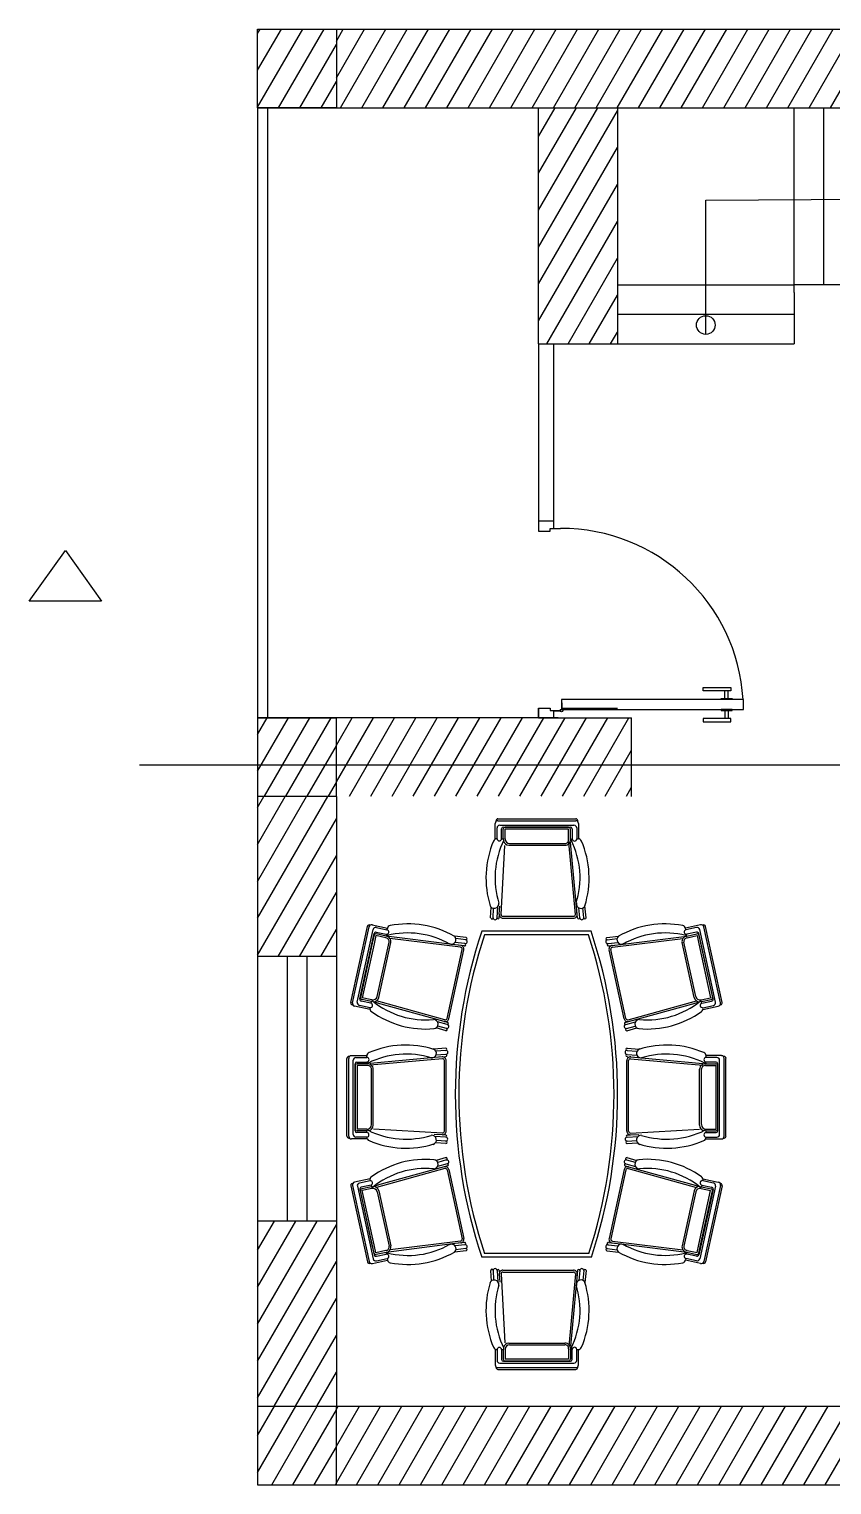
# Model space of a CAD drawing. Header units: millimetres. Extents: x -36495272392165 to 352544598049420, y -228287860276617 to 83349.
# Drawn here: x 68381 to 72460, y 70980 to 78378 of the extents above; entities that cross this region are included whole.
import ezdxf

# ---------------------------------------------------------------- set-up
doc = ezdxf.new("R2010")
doc.units = ezdxf.units.MM
doc.header["$MEASUREMENT"] = 0
doc.layers.add('freecads.com', color=7, linetype='Continuous')

msp = doc.modelspace()

# ---------------------------------------------------------------- hatches: boundary and pattern name
at = {"transparency": 33554687}
h = msp.add_hatch(dxfattribs=at)
h.set_pattern_fill('ANSI31', scale=750, angle=15)
h.set_pattern_definition([(60, (-17250.52, 74843.575), (-81.18988, 46.875), [])])
h.paths.add_polyline_path([(78241.8, 78378.2), (76242.8, 78378.2), (76242.8, 77978.2), (77210.1, 77978.2), (77841.8, 77978.2), (77841.8, 74231.2), (77952.8, 74231.2), (78241.8, 74231.2)])
h.paths.add_polyline_path([(74341.8, 72980.2), (74741.8, 72980.2), (74741.8, 73080.2), (74341.8, 73080.2), (74341.8, 73280.2), (74241.8, 73280.2), (74241.8, 71380.2), (74341.8, 71380.2), (74341.8, 71680.2), (75741.8, 71680.2), (75741.8, 71380.2), (75841.8, 71380.2), (75841.8, 72980.2), (76541.8, 72980.2), (76541.8, 73080.2), (75541.8, 73080.2), (75541.8, 72980.2), (75741.8, 72980.2), (75741.8, 71780.2), (74341.8, 71780.2)])
h.paths.add_polyline_path([(78241.8, 73231.2), (77841.8, 73231.2), (77841.8, 71380.2), (76241.8, 71380.2), (76241.8, 70980.2), (78241.8, 70980.2)])
h.paths.add_polyline_path([(75841.8, 71380.2), (69941.8, 71380.2), (69941.8, 70980.2), (75841.8, 70980.2)])
h.paths.add_polyline_path([(69941.8, 72320.2), (69541.8, 72320.2), (69541.8, 71380.2), (69941.8, 71380.2)])
h.paths.add_polyline_path([(69941.8, 74478.2), (69541.8, 74478.2), (69541.8, 73666.2), (69941.8, 73666.2)])
h.paths.add_polyline_path([(71441.8, 74878.2), (70969.8, 74878.2), (69941.8, 74878.2), (69941.8, 74480.2), (71441.8, 74480.2)])
h.paths.add_polyline_path([(77841.8, 73080.2), (77340.8, 73080.2), (77340.8, 72980.2), (77841.8, 72980.2)], flags=17)
h.paths.add_polyline_path([(71369.8, 77978.2), (70969.8, 77978.2), (70969.8, 76779.2), (71369.8, 76779.2)])
h = msp.add_hatch(dxfattribs=at)
h.set_pattern_fill('ANSI31', scale=750, angle=15)
h.set_pattern_definition([(60, (-29700.72, 74838.36), (-81.18988, 46.875), [])])
h.paths.add_polyline_path([(69941.8, 78378.2), (69541.8, 78378.2), (69541.8, 77978.2), (69941.8, 77978.2)])
h.paths.add_polyline_path([(69941.8, 74878.2), (69541.8, 74878.2), (69541.8, 74480.2), (69941.8, 74480.2)])
h.paths.add_polyline_path([(69941.8, 71380.2), (69541.8, 71380.2), (69541.8, 70980.2), (69941.8, 70980.2)])
h.paths.add_polyline_path([(76241.8, 71380.2), (75841.8, 71380.2), (75841.8, 70980.2), (76241.8, 70980.2)])
h = msp.add_hatch()
h.set_pattern_fill('ANSI31', color=256, scale=750, angle=15)
h.set_pattern_definition([(60, (67677.24, 74582.85), (-81.1899, 46.875), [])])
h.paths.add_polyline_path([(75842.8, 78378.2), (69941.8, 78378.2), (69941.8, 77978.2), (70969.8, 77978.2), (71369.8, 77978.2), (74241.8, 77978.2), (74341.7, 77979.5), (74341.7, 77978.2), (75597.3, 77978.2), (75842.8, 77978.2)])

# ---------------------------------------------------------------- linework, layer by layer
for p, q in [((69541.8, 78378.2), (78241.8, 78378.2)), ((69541.8, 78378.2), (69541.8, 78378.2)), ((69941.8, 77978.2), (69541.8, 77978.2)), ((69541.8, 77978.2), (70969.8, 77978.2)), ((70969.8, 77978.2), (71369.8, 77978.2)), ((70969.8, 76779.2), (70969.8, 77978.2)), ((71369.8, 77978.2), (77841.8, 77978.2)), ((71369.8, 77978.2), (71369.8, 76779.2)), ((71369.8, 77978.2), (77841.8, 77978.2)), ((71369.8, 77978.2), (71369.8, 76779.2)), ((70969.8, 76779.2), (71369.8, 76779.2)), ((69941.8, 74878.2), (69541.8, 74878.2)), ((69541.8, 74878.2), (69541.8, 74878.2)), ((70969.8, 74878.2), (69941.8, 74878.2)), ((70969.8, 74878.2), (70969.8, 74878.2)), ((71441.8, 74478.2), (71441.8, 74878.2)), ((69941.8, 74478.2), (69541.8, 74478.2)), ((69541.8, 74478.2), (69541.8, 71380.2)), ((69941.8, 74478.2), (69941.8, 71380.2)), ((69541.8, 71380.2), (77841.8, 71380.2)), ((69941.8, 71380.2), (69941.8, 71380.2)), ((69541.8, 70980.2), (78241.8, 70980.2))]:
    msp.add_line(p, q)
at = {"color": 240, "true_color": 0xed1f24}
for p, q in [((69541.8, 77978.2), (69541.8, 78378.2)), ((69941.8, 78378.2), (69941.8, 77978.2)), ((69541.8, 74878.2), (69541.8, 74480.2)), ((69541.8, 74878.2), (69941.8, 74878.2)), ((69941.8, 74478.2), (69941.8, 74878.2)), ((69541.8, 71380.2), (69541.8, 70980.2)), ((69941.8, 70980.2), (69941.8, 71380.2)), ((69541.8, 70980.2), (69941.8, 70980.2))]:
    msp.add_line(p, q, dxfattribs=at)
at = {"color": 1}
msp.add_line((69541.8, 78378.2), (69941.8, 78378.2), dxfattribs=at)
at = {"color": 141}
for p, q in [((69541.8, 77978.2), (69541.8, 74878.2)), ((69591.8, 77978.2), (69591.8, 74878.2)), ((70969.8, 74878.2), (71441.8, 74878.2)), ((69941.8, 73666.2), (69541.8, 73666.2)), ((69541.8, 73666.2), (69541.8, 72320.2)), ((69691.8, 73666.2), (69691.8, 72320.2)), ((69791.8, 73666.2), (69791.8, 72320.2)), ((69941.8, 73666.2), (69941.8, 72320.2)), ((69941.8, 72320.2), (69541.8, 72320.2))]:
    msp.add_line(p, q, dxfattribs=at)
at = {"color": 7}
for p, q in [((72268.6, 77079.2), (72268.6, 77978.2)), ((72418.6, 77079.2), (72418.6, 77978.2)), ((71369.8, 77079.2), (72173.4, 77079.2)), ((72173.4, 77079.2), (72268.6, 77079.2)), ((72268.6, 77039.5), (72268.6, 77079.2)), ((74668.6, 77079.2), (72268.6, 77079.2)), ((72268.6, 77039.5), (72268.6, 76874.4)), ((71369.8, 76929.2), (72268.6, 76929.2)), ((72268.6, 76874.4), (72268.6, 76779.2)), ((71369.8, 76779.2), (72268.6, 76779.2)), ((68380.7, 75470.5), (68564.9, 75728.2)), ((68564.9, 75728.2), (68748.9, 75470.5)), ((68710.7, 75470.5), (68380.7, 75470.5)), ((68748.9, 75470.5), (68710.7, 75470.5)), ((68941.1, 74639), (81824.8, 74639))]:
    msp.add_line(p, q, dxfattribs=at)
at = {"color": 41, "true_color": 0xf4ee51}
for p, q in [((71819.2, 77508.4), (74518.6, 77528.7)), ((71819.2, 76831.6), (71819.2, 77508.4))]:
    msp.add_line(p, q, dxfattribs=at)
at = {"color": 141, "true_color": 0xadddf7}
for p, q in [((70969.8, 76779.2), (70969.8, 75827.2)), ((71044.8, 76779.2), (71044.8, 75840.6)), ((70969.8, 74928.1), (70969.8, 74878.2)), ((70969.8, 74927.2), (71028.6, 74927.2)), ((71069, 74878.2), (70969.8, 74878.2)), ((71044.8, 74914.8), (71044.8, 74878.2)), ((71086.7, 74927.2), (71369.8, 74927.2))]:
    msp.add_line(p, q, dxfattribs=at)
at = {"color": 18, "true_color": 0x000000}
for p, q in [((70762.8, 74364.7), (71158.6, 74364.7)), ((70762.8, 74355.5), (71158.6, 74355.5)), ((70749, 74261.4), (70749, 74341.7)), ((70758.2, 74263.4), (70758.2, 74318.7)), ((70772, 74332.5), (71149.4, 74332.5)), ((70781.2, 74263.4), (70781.2, 74314.1)), ((70789.8, 74263.3), (70789.8, 74312.7)), ((70790.4, 74323.3), (71131, 74323.3)), ((71122.1, 74321.9), (70799, 74321.9)), ((71122.1, 74312.7), (70799, 74312.7)), ((70799, 74262.8), (70799, 74312.7)), ((71122.1, 74261.4), (71122.1, 74312.7)), ((71131.4, 74261.4), (71131.4, 74312.7)), ((71140.2, 74314.1), (71140.2, 74263.4)), ((71163.2, 74318.7), (71163.2, 74263.4)), ((71172.4, 74341.7), (71172.4, 74263.4)), ((70758.2, 74262.2), (70758.2, 74263.3)), ((70779.2, 73879.3), (70798.5, 74230.1)), ((70781.4, 74263.3), (70789.1, 74263.3)), ((70781.7, 74261.9), (70781.8, 74263.3)), ((70818.5, 74230.6), (71103.7, 74230.6)), ((70822, 74239.8), (71103.7, 74239.8)), ((71156.5, 73879.6), (71123.2, 74246.6)), ((71131.2, 74260.7), (71131.2, 74261.4)), ((71165.7, 73880.4), (71132.5, 74246.6)), ((71140.2, 74264.9), (71140.2, 74264.9)), ((71163.5, 74263.5), (71170.7, 74263.5)), ((70726, 73861.1), (70729.2, 73915.4)), ((70738.2, 73861.9), (70740.6, 73910.1)), ((70758.2, 73861.9), (70761.6, 73918.7)), ((70770, 73879.8), (70772.3, 73921.5)), ((71179, 73861.9), (71174.2, 73912.2)), ((71199.1, 73861.9), (71194.7, 73912.3)), ((71210.5, 73861.9), (71205, 73922.6)), ((70725.9, 73860.3), (70725.9, 73860.4)), ((70769.1, 73862.1), (70770.1, 73878.6)), ((70788.4, 73869.5), (71147.3, 73869.5)), ((70788.4, 73860.3), (71147.3, 73860.3)), ((71167.3, 73862.3), (71164.6, 73892.1)), ((71200.4, 73860.3), (71200.4, 73860.4)), ((70015, 73431.3), (70099.3, 73818)), ((70024, 73429.4), (70108.3, 73816.1)), ((70048.4, 73433.4), (70128.8, 73802.2)), ((70061.3, 73449.5), (70133.9, 73782.2)), ((70133.3, 73773.3), (70124.4, 73732.4)), ((70124.7, 73826.6), (70201.2, 73809.9)), ((70142.3, 73771.3), (70133.4, 73730.4)), ((70192.5, 73760.4), (70142.3, 73771.3)), ((70194.4, 73769.4), (70144.3, 73780.3)), ((70144.9, 73789.2), (70194.3, 73778.5)), ((70145.3, 73812.7), (70199.2, 73800.9)), ((70192.5, 73760.4), (70193.9, 73760)), ((70192.9, 73778.8), (70192.9, 73778.8)), ((70518.6, 73728.6), (70194.4, 73769.4)), ((70195.1, 73769.1), (70194.4, 73769.2)), ((70199.3, 73801.2), (70200.8, 73808.3)), ((70601.6, 73761.6), (70541.4, 73768.6)), ((71236.2, 73794.1), (70681.2, 73794.1)), ((71222.9, 73775.7), (70694.5, 73775.7)), ((71315.8, 73761.6), (71376, 73768.6)), ((71398.7, 73728.6), (71722.9, 73769.4)), ((71792.6, 73826.6), (71716.2, 73809.9)), ((71718.1, 73801.2), (71716.6, 73808.3)), ((71772.1, 73812.7), (71718.1, 73800.9)), ((71722.3, 73769.1), (71722.9, 73769.2)), ((71722.9, 73769.4), (71773.1, 73780.3)), ((71772.5, 73789.2), (71723, 73778.5)), ((71724.9, 73760.4), (71723.4, 73760)), ((71724.5, 73778.8), (71724.5, 73778.8)), ((71724.9, 73760.4), (71775, 73771.3)), ((71775, 73771.3), (71784, 73730.4)), ((71856, 73449.5), (71783.5, 73782.2)), ((71784, 73773.3), (71792.9, 73732.4)), ((71868.9, 73433.4), (71788.5, 73802.2)), ((71893.4, 73429.4), (71809.1, 73816.1)), ((71902.4, 73431.3), (71818, 73818)), ((70124.4, 73732.4), (70064.5, 73457.5)), ((70133.4, 73730.4), (70073.5, 73455.6)), ((70149.6, 73462.5), (70209.6, 73737.8)), ((70157.9, 73457.2), (70218.6, 73735.8)), ((70572.8, 73712.6), (70214.4, 73757.4)), ((70504.2, 73350.8), (70580.7, 73701.5)), ((70513.2, 73348.8), (70589.7, 73699.5)), ((70574, 73721.7), (70518.6, 73728.6)), ((70594.9, 73730.9), (70544.7, 73736.8)), ((70599.1, 73750.5), (70549, 73756.9)), ((70592, 73719.4), (70562.3, 73723.2)), ((70601, 73751.4), (70600.9, 73751.4)), ((71316.4, 73751.4), (71316.4, 73751.4)), ((71318.2, 73750.5), (71368.3, 73756.9)), ((71322.5, 73730.9), (71372.6, 73736.8)), ((71325.4, 73719.4), (71355.1, 73723.2)), ((71404.2, 73348.8), (71327.7, 73699.5)), ((71413.2, 73350.8), (71336.7, 73701.5)), ((71343.4, 73721.7), (71398.7, 73728.6)), ((71344.5, 73712.6), (71703, 73757.4)), ((71759.5, 73457.2), (71698.7, 73735.8)), ((71767.8, 73462.5), (71707.7, 73737.8)), ((71784, 73730.4), (71843.9, 73455.6)), ((71792.9, 73732.4), (71852.9, 73457.5)), ((70112.9, 73395.8), (70034.5, 73412.9)), ((70112.9, 73405.2), (70059, 73417)), ((70117.8, 73427.7), (70068.4, 73438.5)), ((70119.8, 73436), (70071.5, 73446.6)), ((70122.2, 73444.9), (70073.5, 73455.6)), ((70118, 73427.9), (70119.7, 73435.3)), ((70153.8, 73428.2), (70130.7, 73435)), ((70492.7, 73343.9), (70145.8, 73439.8)), ((70490.3, 73335), (70151.6, 73428.7)), ((71424.6, 73343.9), (71771.6, 73439.8)), ((71427.1, 73335), (71765.7, 73428.7)), ((71763.6, 73428.2), (71786.6, 73435)), ((71795.2, 73444.9), (71843.9, 73455.6)), ((71797.6, 73436), (71845.9, 73446.6)), ((71799.3, 73427.9), (71797.7, 73435.3)), ((71799.5, 73427.7), (71849, 73438.5)), ((71804.4, 73405.2), (71858.4, 73417)), ((71804.4, 73395.8), (71882.8, 73412.9)), ((70505.2, 73319.7), (70455.9, 73333.6)), ((70507.4, 73330.3), (70491.5, 73334.9)), ((71410, 73330.3), (71425.9, 73334.9)), ((71412.2, 73319.7), (71461.5, 73333.6)), ((70499.1, 73288), (70448.3, 73302.3)), ((70500.9, 73300.1), (70456.9, 73312)), ((70499.9, 73287.8), (70499.8, 73287.8)), ((71416.4, 73300.1), (71460.4, 73312)), ((71417.5, 73287.8), (71417.5, 73287.8)), ((71418.3, 73288), (71469, 73302.3)), ((70498.3, 73199.5), (70437.6, 73194)), ((70498.3, 73188.2), (70448, 73183.7)), ((70498.3, 73168.1), (70448, 73163.2)), ((70499.9, 73189.4), (70499.8, 73189.4)), ((71417.5, 73189.4), (71417.5, 73189.4)), ((71419.1, 73199.5), (71479.8, 73194)), ((71419.1, 73188.2), (71469.4, 73183.7)), ((71419.1, 73168.1), (71469.3, 73163.2)), ((69995.6, 72751.9), (69995.6, 73147.6)), ((70004.8, 72751.9), (70004.8, 73147.6)), ((70018.6, 73161.5), (70096.8, 73161.5)), ((70027.8, 72761.1), (70027.8, 73138.4)), ((70037, 72779.5), (70037, 73120)), ((70038.3, 73111.2), (70038.3, 72788)), ((70041.6, 73152.2), (70096.8, 73152.2)), ((70046.2, 73129.2), (70096.8, 73129.2)), ((70098.8, 73120.4), (70047.5, 73120.4)), ((70098.8, 73111.2), (70047.5, 73111.2)), ((70047.5, 73111.2), (70047.5, 72788)), ((70095.3, 73129.2), (70095.3, 73129.2)), ((70096.8, 73152.6), (70096.8, 73159.8)), ((70099.5, 73120.3), (70098.9, 73120.2)), ((70424.3, 73149.7), (70113.6, 73121.5)), ((70480.7, 73145.5), (70113.6, 73112.3)), ((70120.4, 72811), (70120.4, 73092.8)), ((70129.6, 72807.6), (70129.6, 73092.8)), ((70479.8, 73154.7), (70424.3, 73149.7)), ((70497.9, 73156.3), (70468.1, 73153.7)), ((70490.7, 72777.4), (70490.7, 73136.4)), ((70499.9, 72777.4), (70499.9, 73136.4)), ((71417.5, 72777.4), (71417.5, 73136.4)), ((71419.4, 73156.3), (71449.3, 73153.7)), ((71426.7, 72777.4), (71426.7, 73136.4)), ((71436.7, 73145.5), (71803.7, 73112.3)), ((71437.6, 73154.7), (71493.1, 73149.7)), ((71493.1, 73149.7), (71803.7, 73121.5)), ((71787.7, 72807.6), (71787.7, 73092.8)), ((71796.9, 72811), (71796.9, 73092.8)), ((71817.8, 73120.3), (71818.5, 73120.2)), ((71818.5, 73120.4), (71869.8, 73120.4)), ((71818.5, 73111.2), (71869.8, 73111.2)), ((71898.8, 73161.5), (71820.6, 73161.5)), ((71820.6, 73152.6), (71820.6, 73159.8)), ((71875.8, 73152.2), (71820.6, 73152.2)), ((71871.2, 73129.2), (71820.6, 73129.2)), ((71822, 73129.2), (71822.1, 73129.2)), ((71869.8, 73111.2), (71869.8, 72788)), ((71879, 73111.2), (71879, 72788)), ((71880.4, 72779.5), (71880.4, 73120)), ((71889.6, 72761.1), (71889.6, 73138.4)), ((71912.6, 72751.9), (71912.6, 73147.6)), ((71921.8, 72751.9), (71921.8, 73147.6)), ((70098.8, 72738.1), (70018.6, 72738.1)), ((70096.8, 72747.3), (70041.6, 72747.3)), ((70096.8, 72770.3), (70046.2, 72770.3)), ((70097.4, 72788), (70047.5, 72788)), ((70097, 72778.8), (70047.5, 72778.8)), ((70098.3, 72770.8), (70096.9, 72770.9)), ((70098, 72747.2), (70096.9, 72747.3)), ((70097, 72770.4), (70097, 72778.1)), ((70481, 72768.2), (70130.1, 72787.6)), ((70480.5, 72759), (70438.7, 72761.3)), ((70498.3, 72747.3), (70441.6, 72750.6)), ((70498.3, 72727.2), (70450.1, 72729.6)), ((70498.2, 72758.1), (70481.7, 72759.2)), ((71419.1, 72747.3), (71475.8, 72750.6)), ((71419.1, 72727.2), (71467.3, 72729.6)), ((71419.2, 72758.1), (71435.7, 72759.2)), ((71436.4, 72768.2), (71787.2, 72787.6)), ((71436.9, 72759), (71478.7, 72761.3)), ((71818.6, 72738.1), (71898.8, 72738.1)), ((71819.1, 72770.8), (71820.5, 72770.9)), ((71819.3, 72747.2), (71820.5, 72747.3)), ((71819.9, 72788), (71869.8, 72788)), ((71820.4, 72778.8), (71869.8, 72778.8)), ((71820.4, 72770.4), (71820.4, 72778.1)), ((71820.6, 72770.3), (71871.2, 72770.3)), ((71820.6, 72747.3), (71875.8, 72747.3)), ((70499.1, 72715), (70444.8, 72718.3)), ((70499.9, 72715), (70499.8, 72715)), ((71417.5, 72715), (71417.5, 72715)), ((71418.3, 72715), (71472.5, 72718.3)), ((70492.8, 72587.5), (70145.9, 72491.5)), ((70490.4, 72596.4), (70151.8, 72502.6)), ((70499.2, 72643.3), (70448.4, 72629)), ((70505.3, 72611.6), (70456, 72597.8)), ((70501, 72631.3), (70457, 72619.3)), ((70507.5, 72601), (70491.6, 72596.5)), ((70500, 72643.5), (70499.9, 72643.5)), ((70504.3, 72580.6), (70580.9, 72229.9)), ((70513.3, 72582.6), (70589.9, 72231.9)), ((71404.2, 72582.8), (71327.7, 72232.1)), ((71413.2, 72580.8), (71336.7, 72230.1)), ((71410, 72601.2), (71425.9, 72596.7)), ((71412.2, 72611.9), (71461.5, 72598)), ((71416.4, 72631.5), (71460.4, 72619.6)), ((71417.5, 72643.8), (71417.5, 72643.8)), ((71418.3, 72643.6), (71469, 72629.3)), ((71424.6, 72587.7), (71771.6, 72491.8)), ((71427.1, 72596.6), (71765.7, 72502.9)), ((70024.1, 72501.9), (70108.5, 72115.2)), ((70113, 72535.5), (70034.6, 72518.3)), ((70113, 72526), (70059.1, 72514.3)), ((70118, 72503.6), (70068.5, 72492.8)), ((70118.1, 72503.4), (70119.8, 72495.9)), ((70153.9, 72503.1), (70130.9, 72496.3)), ((71763.6, 72503.4), (71786.6, 72496.6)), ((71799.3, 72503.7), (71797.7, 72496.3)), ((71799.5, 72503.9), (71849, 72493.1)), ((71804.4, 72535.8), (71882.8, 72518.7)), ((71804.4, 72526.4), (71858.4, 72514.6)), ((71893.4, 72502.2), (71809.1, 72115.5)), ((70015.1, 72499.9), (70099.5, 72113.3)), ((70048.5, 72497.8), (70129.1, 72129.1)), ((70061.5, 72481.8), (70134.1, 72149.1)), ((70124.6, 72198.9), (70064.6, 72473.7)), ((70119.9, 72495.2), (70071.6, 72484.7)), ((70122.3, 72486.3), (70073.6, 72475.7)), ((70133.6, 72200.9), (70073.6, 72475.7)), ((70149.7, 72468.8), (70209.8, 72193.5)), ((70158, 72474.1), (70218.8, 72195.5)), ((71759.5, 72474.4), (71698.7, 72195.8)), ((71767.8, 72469.1), (71707.7, 72193.8)), ((71856, 72482.1), (71783.5, 72149.4)), ((71784, 72201.2), (71843.9, 72476)), ((71868.9, 72498.2), (71788.5, 72129.4)), ((71792.9, 72199.2), (71852.9, 72474.1)), ((71795.2, 72486.7), (71843.9, 72476)), ((71797.6, 72495.6), (71845.9, 72485)), ((71902.4, 72500.3), (71818, 72113.6)), ((70573, 72218.8), (70214.6, 72173.9)), ((70574.2, 72209.7), (70518.8, 72202.7)), ((70592.2, 72212), (70562.5, 72208.2)), ((71325.4, 72212.2), (71355.1, 72208.4)), ((71343.4, 72209.9), (71398.7, 72203)), ((71344.5, 72219), (71703, 72174.2)), ((70133.6, 72158), (70124.6, 72198.9)), ((70142.5, 72160), (70133.6, 72200.9)), ((70192.7, 72170.9), (70142.5, 72160)), ((70194.6, 72161.9), (70144.5, 72151)), ((70145.1, 72142), (70194.5, 72152.8)), ((70192.7, 72170.9), (70194.1, 72171.3)), ((70193.1, 72152.5), (70193.1, 72152.5)), ((70518.8, 72202.7), (70194.6, 72161.9)), ((70195.3, 72162.2), (70194.6, 72162.1)), ((70601.8, 72169.8), (70541.6, 72162.7)), ((70595.1, 72200.5), (70544.9, 72194.6)), ((70599.3, 72180.9), (70549.2, 72174.5)), ((70601.2, 72180), (70601.1, 72180)), ((71237.6, 72137.3), (70681.1, 72137.3)), ((71224.3, 72155.7), (70694.3, 72155.7)), ((71315.8, 72170), (71376, 72163)), ((71316.4, 72180.2), (71316.4, 72180.2)), ((71318.2, 72181.1), (71368.3, 72174.7)), ((71322.5, 72200.7), (71372.6, 72194.8)), ((71398.7, 72203), (71722.9, 72162.2)), ((71772.1, 72118.9), (71718.1, 72130.7)), ((71722.3, 72162.5), (71722.9, 72162.4)), ((71722.9, 72162.2), (71773.1, 72151.3)), ((71772.5, 72142.4), (71723, 72153.1)), ((71724.9, 72171.2), (71723.4, 72171.6)), ((71724.5, 72152.8), (71724.5, 72152.8)), ((71724.9, 72171.2), (71775, 72160.3)), ((71775, 72160.3), (71784, 72201.2)), ((71784, 72158.3), (71792.9, 72199.2)), ((70125, 72104.7), (70201.4, 72121.4)), ((70145.5, 72118.6), (70199.4, 72130.4)), ((70199.5, 72130.1), (70201, 72123)), ((70725.9, 72071.3), (70725.9, 72071.2)), ((70726, 72070.5), (70729.2, 72016.2)), ((70738.2, 72069.7), (70740.6, 72021.5)), ((70758.2, 72069.7), (70761.6, 72012.9)), ((70769.1, 72069.5), (70770.1, 72053)), ((70788.4, 72071.3), (71147.3, 72071.3)), ((70788.4, 72062), (71147.3, 72062)), ((71167.3, 72069.3), (71164.6, 72039.5)), ((71179, 72069.7), (71174.2, 72019.4)), ((71199.1, 72069.7), (71194.7, 72019.3)), ((71200.4, 72071.3), (71200.4, 72071.2)), ((71210.5, 72069.7), (71205, 72009)), ((71792.6, 72105), (71716.2, 72121.7)), ((71718.1, 72130.3), (71716.6, 72123.3)), ((70770, 72051.8), (70772.3, 72010.1)), ((70779.2, 72052.3), (70798.5, 71701.5)), ((71156.5, 72052), (71123.2, 71685)), ((71165.7, 72051.2), (71132.5, 71685)), ((70818.5, 71701), (71103.7, 71701)), ((70822, 71691.8), (71103.7, 71691.8)), ((70749, 71670.2), (70749, 71589.9)), ((70758.2, 71669.4), (70758.2, 71668.3)), ((70758.2, 71668.2), (70758.2, 71612.9)), ((70781.2, 71668.2), (70781.2, 71617.5)), ((70781.4, 71668.3), (70789.1, 71668.3)), ((70781.7, 71669.7), (70781.8, 71668.3)), ((70789.8, 71668.3), (70789.8, 71618.9)), ((70799, 71668.8), (70799, 71618.9)), ((71122.1, 71618.9), (70799, 71618.9)), ((71122.1, 71670.2), (71122.1, 71618.9)), ((71131.2, 71670.9), (71131.2, 71670.2)), ((71131.4, 71670.2), (71131.4, 71618.9)), ((71140.2, 71617.5), (71140.2, 71668.2)), ((71140.2, 71666.7), (71140.2, 71666.7)), ((71163.2, 71612.9), (71163.2, 71668.2)), ((71163.5, 71668.1), (71170.7, 71668.1)), ((71172.4, 71589.9), (71172.4, 71668.2)), ((70762.8, 71576.1), (71158.6, 71576.1)), ((70762.8, 71566.9), (71158.6, 71566.9)), ((70772, 71599.1), (71149.4, 71599.1)), ((70790.4, 71608.3), (71131, 71608.3)), ((71122.1, 71609.7), (70799, 71609.7))]:
    msp.add_line(p, q, dxfattribs=at)
at = {"color": 41, "true_color": 0xf4ee51}
msp.add_circle((71819.2, 76874.4), 47.5, dxfattribs=at)
at = {"color": 18, "true_color": 0x000000}
for centre, radius, start, end in [((70762.8, 74341.7), 13.8, 90.00036, 180), ((70763.2, 74355.4), 9.47, 90, 179.99992), ((71158.6, 74341.7), 13.8, 0.00073, 90.00036), ((71158.8, 74355.4), 9.47, 0.00214, 90), ((70772, 74318.7), 13.8, 90.00036, 180), ((70790.4, 74314.1), 9.2, 90.00036, 180), ((70799, 74312.7), 9.2, 90, 180), ((71122.1, 74312.7), 9.2, 0, 90), ((71131, 74314.1), 9.2, 0.00073, 90.00036), ((71149.4, 74318.7), 13.8, 0.00073, 90.00036), ((71179.5, 74064.3), 477.5, 156.82048, 197.31102), ((70757.4, 74245), 18.4, 90, 156.82048), ((71179.5, 74064.3), 431.5, 153.53653, 197.31102), ((70770.1, 74263.8), 11.2, 180.00008, 359.99992), ((70789.1, 74258.7), 4.6, 333.53653, 90), ((70818.5, 74258.2), 27.6, 188.94955, 270), ((70822, 74262.8), 23, 180, 270), ((71103.7, 74258.2), 27.6, 270, 5.17488), ((71103.7, 74258.2), 18.4, 270, 5.17488), ((70748.7, 74064.3), 431.5, 27.56971, 27.76928), ((71139.2, 74258.5), 4.6, 120.58913, 206.4334), ((70748.7, 74064.3), 431.5, 342.68898, 26.4334), ((71140.6, 74256.1), 7.38, 90, 120.58913), ((71152.3, 74263.8), 11.6, 180.00008, 359.99992), ((71170.7, 74245), 18.4, 23.17952, 90), ((70748.7, 74064.3), 477.5, 342.68898, 23.17952), ((70744.1, 73933.5), 23.5, 196.69206, 6.05215), ((71184.4, 73932.8), 23, 164.63321, 344.63305), ((70732.3, 73861.9), 6.17, 178.75088, 358.75073), ((70748.4, 73862.3), 10.1, 180.00008, 359.99992), ((70763.8, 73862.2), 5.29, 178.54276, 358.54261), ((70788.4, 73878.8), 18.4, 176.83946, 270), ((70788.4, 73878.8), 9.2, 176.83946, 270), ((71147.3, 73878.8), 18.4, 270, 5.17488), ((71147.3, 73878.8), 9.2, 270, 5.17488), ((71173.2, 73862), 5.86, 178.81772, 358.81757), ((71189.1, 73861.9), 10, 180.00008, 359.99992), ((71204.8, 73861.9), 5.67, 180.00008, 359.99992), ((70108.4, 73816.2), 9.47, 57.08429, 167.69669), ((70121.8, 73813.1), 13.8, 77.69741, 167.69705), ((70142.3, 73799.2), 13.8, 77.69741, 167.69705), ((70142.3, 73771.3), 9.2, 77.69669, 167.69669), ((70142.9, 73780.2), 9.2, 77.69741, 167.69705), ((70191.6, 73741.7), 18.4, 347.69669, 82.87157), ((70196.6, 73790.3), 11.6, 257.69676, 77.69661), ((70201.6, 73777.3), 7.38, 167.69669, 198.28582), ((70199, 73776.4), 4.6, 198.28582, 284.13009), ((70191.6, 73741.7), 27.6, 347.69669, 82.87157), ((70305.4, 73353.5), 431.5, 60.38566, 104.13009), ((70218.8, 73804.4), 18.4, 100.87621, 167.69669), ((70305.4, 73353.5), 477.5, 60.38566, 100.87621), ((70526.8, 73751.2), 23, 242.32989, 47.56901), ((73153.9, 72965.5), 2607.8, 161.4733, 198.51612), ((73153.9, 72965.5), 2589.4, 161.76615, 198.22322), ((70600.4, 73756), 5.67, 257.69676, 77.69661), ((68751.4, 72963.5), 2601.5, 341.90954, 18.19175), ((68751.4, 72963.5), 2619.9, 341.61728, 18.48347), ((71317, 73756), 5.67, 102.30339, 282.30324), ((71390.6, 73751.2), 23, 132.43099, 297.67011), ((71612, 73353.5), 477.5, 79.12379, 119.61434), ((71612, 73353.5), 431.5, 75.86991, 119.61434), ((71725.7, 73741.7), 27.6, 97.12843, 192.30331), ((71698.6, 73804.4), 18.4, 12.30331, 79.12379), ((71725.7, 73741.7), 18.4, 97.12843, 192.30331), ((71720.8, 73790.3), 11.6, 102.30339, 282.30324), ((71718.4, 73776.4), 4.6, 255.86991, 341.71418), ((71715.8, 73777.3), 7.38, 341.71418, 12.30331), ((71775, 73799.2), 13.8, 12.30295, 102.30259), ((71774.5, 73780.2), 9.2, 12.30295, 102.30259), ((71775, 73771.3), 9.2, 12.30331, 102.30331), ((71795.6, 73813.1), 13.8, 12.30295, 102.30259), ((71809, 73816.2), 9.47, 12.30331, 122.91571), ((70571.7, 73703.4), 9.2, 347.69669, 82.87157), ((70571.7, 73703.4), 18.4, 347.69669, 82.87157), ((70593.5, 73725.2), 5.86, 256.51441, 76.51425), ((70597, 73740.7), 10, 257.69676, 77.69661), ((71320.3, 73740.7), 10, 102.30339, 282.30324), ((71323.8, 73725.2), 5.86, 103.48575, 283.48559), ((71345.7, 73703.4), 18.4, 97.12843, 192.30331), ((71345.7, 73703.4), 9.2, 97.12843, 192.30331), ((70127.1, 73467.4), 23, 257.69669, 347.69669), ((71790.2, 73467.4), 23, 192.30331, 282.30331), ((70024.1, 73429.8), 9.47, 167.69669, 257.69661), ((70037.5, 73426.4), 13.8, 167.69705, 257.69669), ((70061.9, 73430.5), 13.8, 167.69705, 257.69669), ((70070.3, 73447.5), 9.2, 167.69705, 257.69669), ((70073.5, 73455.6), 9.2, 167.69669, 257.69669), ((70130.7, 73400.5), 18.4, 165.1864, 234.51717), ((70114.7, 73416.7), 11.6, 261.29093, 75.8056), ((70124.1, 73434.4), 4.6, 51.23321, 167.69669), ((70397.2, 73774.4), 431.5, 231.23321, 275.00771), ((70130.9, 73463.1), 27.6, 268.51219, 347.69669), ((71520.2, 73774.4), 431.5, 264.99229, 308.76679), ((71786.5, 73463.1), 27.6, 192.30331, 271.48781), ((71793.2, 73434.4), 4.6, 12.30331, 128.76679), ((71802.7, 73416.7), 11.6, 104.1944, 278.70907), ((71786.7, 73400.5), 18.4, 305.48283, 14.8136), ((71843.9, 73455.6), 9.2, 282.30331, 12.30331), ((71847, 73447.5), 9.2, 282.30331, 12.30295), ((71855.5, 73430.5), 13.8, 282.30331, 12.30295), ((71879.9, 73426.4), 13.8, 282.30331, 12.30295), ((71893.3, 73429.8), 9.47, 282.30339, 12.30331), ((70397.2, 73774.4), 477.5, 234.51717, 275.00771), ((70436.2, 73321.8, -250.4), 23, 273.06363, 93.06348), ((70495.2, 73352.7), 18.4, 254.53615, 347.69669), ((70495.2, 73352.7), 9.2, 254.53615, 347.69669), ((70502.8, 73310.1), 10.1, 257.69676, 77.69661), ((70506.2, 73325.2), 5.29, 256.23945, 76.2393), ((71422.2, 73352.7), 18.4, 192.30331, 285.46385), ((71414.6, 73310.1), 10.1, 102.30339, 282.30324), ((71411.2, 73325.2), 5.29, 103.7607, 283.76055), ((71422.2, 73352.7), 9.2, 192.30331, 285.46385), ((71481.2, 73321.8, -250.4), 23, 86.93652, 266.93637), ((71520.2, 73774.4), 477.5, 264.99229, 305.48283), ((70499.7, 73294.4), 6.17, 256.44757, 76.44741), ((71417.6, 73294.4), 6.17, 103.55259, 283.55243), ((70115.2, 73159.8), 18.4, 113.17952, 180), ((70295.9, 72737.7), 431.5, 72.68898, 116.43341), ((70295.9, 72737.7), 477.5, 72.68898, 113.17952), ((70427.4, 73173.4), 23, 254.63321, 74.63305), ((70498.2, 73162.3), 5.86, 268.81772, 88.81757), ((70498.3, 73193.9), 5.67, 270.00008, 89.99992), ((70498.3, 73178.2), 10, 270.00008, 89.99992), ((71419, 73178.2), 10, 90.00008, 269.99992), ((71419.2, 73162.3), 5.86, 91.18243, 271.18228), ((71419, 73193.9), 5.67, 90.00008, 269.99992), ((71489.9, 73173.4), 23, 105.36695, 285.36679), ((71621.5, 72737.7), 477.5, 66.82048, 107.31102), ((71621.5, 72737.7), 431.5, 63.56659, 107.31102), ((71802.2, 73159.8), 18.4, 0, 66.82048), ((70004.8, 73147.8), 9.47, 90.00214, 180), ((70018.6, 73147.6), 13.8, 90.00073, 180.00036), ((70041.6, 73138.4), 13.8, 90.00073, 180.00036), ((70046.2, 73120), 9.2, 90.00073, 180.00036), ((70047.5, 73111.2), 9.2, 90, 180), ((70295.9, 72737.7), 431.5, 117.56971, 117.76928), ((70096.5, 73141.3), 11.6, 270.00008, 89.99992), ((70104.2, 73129.6), 7.38, 180, 210.58913), ((70101.8, 73128.2), 4.6, 210.58913, 296.43341), ((70102, 73092.8), 27.6, 0, 95.17488), ((70102, 73092.8), 18.4, 0, 95.17488), ((70481.5, 73136.4), 18.4, 0, 95.17488), ((70481.5, 73136.4), 9.2, 0, 95.17488), ((71435.9, 73136.4), 18.4, 84.82512, 180), ((71435.9, 73136.4), 9.2, 84.82512, 180), ((71815.3, 73092.8), 27.6, 84.82512, 180), ((71815.3, 73092.8), 18.4, 84.82512, 180), ((71820.9, 73141.3), 11.6, 90.00008, 269.99992), ((71815.6, 73128.2), 4.6, 243.56659, 329.41087), ((71813.2, 73129.6), 7.38, 329.41087, 0), ((71621.5, 72737.7), 431.5, 62.23072, 62.43029), ((71869.8, 73111.2), 9.2, 0, 90), ((71871.2, 73120), 9.2, 359.99964, 89.99927), ((71875.8, 73138.4), 13.8, 359.99964, 89.99927), ((71898.8, 73147.6), 13.8, 359.99964, 89.99927), ((71912.6, 73147.8), 9.47, 0, 89.99786), ((70097.4, 72811), 23, 270, 0), ((70102, 72807.6), 27.6, 278.94955, 0), ((71815.3, 72807.6), 27.6, 180, 261.05045), ((71819.9, 72811), 23, 180, 270), ((70004.8, 72752.3), 9.47, 180, 269.99992), ((70018.6, 72751.9), 13.8, 180.00036, 270), ((70041.6, 72761.1), 13.8, 180.00036, 270), ((70046.2, 72779.5), 9.2, 180.00036, 270), ((70047.5, 72788), 9.2, 180, 270), ((70096.5, 72759.2), 11.2, 270.00008, 89.99992), ((70115.2, 72746.4), 18.4, 180, 246.82048), ((70101.6, 72778.1), 4.6, 63.53653, 180), ((70295.9, 73168.5), 431.5, 243.53653, 287.31102), ((70295.9, 73168.5), 477.5, 246.82048, 287.31102), ((70426.8, 72733.2), 23.5, 286.69206, 96.05215), ((70481.5, 72777.4), 18.4, 266.83946, 0), ((70481.5, 72777.4), 9.2, 266.83946, 0), ((70498.1, 72752.8), 5.29, 268.54276, 88.54261), ((70497.9, 72737.4), 10.1, 270.00008, 89.99992), ((70498.4, 72721.3), 6.17, 268.75088, 88.75073), ((71419.4, 72737.4), 10.1, 90.00008, 269.99992), ((71419, 72721.3), 6.17, 91.24927, 271.24912), ((71419.3, 72752.8), 5.29, 91.45739, 271.45724), ((71435.9, 72777.4), 18.4, 180, 273.16054), ((71435.9, 72777.4), 9.2, 180, 273.16054), ((71490.6, 72733.2), 23.5, 83.94785, 253.30794), ((71621.5, 73168.5), 477.5, 252.68898, 293.17952), ((71621.5, 73168.5), 431.5, 252.68898, 296.46347), ((71802.2, 72746.4), 18.4, 293.17952, 0), ((71820.9, 72759.2), 11.2, 90.00008, 269.99992), ((71815.8, 72778.1), 4.6, 0, 116.46347), ((71869.8, 72788), 9.2, 270, 0), ((71871.2, 72779.5), 9.2, 270, 359.99964), ((71875.8, 72761.1), 13.8, 270, 359.99964), ((71898.8, 72751.9), 13.8, 270, 359.99964), ((71912.6, 72752.3), 9.47, 270.00008, 0), ((70397.4, 72157), 477.5, 85.00715, 125.49769), ((70397.4, 72157), 431.5, 85.00715, 128.78165), ((70436.3, 72609.6, -250.4), 23, 266.95138, 86.95123), ((70495.3, 72578.7), 18.4, 12.31817, 105.47871), ((70495.3, 72578.7), 9.2, 12.31817, 105.47871), ((70499.8, 72637), 6.17, 283.56745, 103.56729), ((70502.8, 72621.2), 10.1, 282.31825, 102.3181), ((70506.3, 72606.2), 5.29, 283.77556, 103.77541), ((71422.2, 72578.9), 18.4, 74.53615, 167.69669), ((71414.6, 72621.5), 10.1, 77.69676, 257.69661), ((71411.2, 72606.4), 5.29, 76.23945, 256.2393), ((71417.6, 72637.2), 6.17, 76.44757, 256.44741), ((71422.2, 72578.9), 9.2, 74.53615, 167.69669), ((71481.2, 72609.8, -250.4), 23, 93.06363, 273.06348), ((71520.2, 72157.2), 477.5, 54.51717, 95.00771), ((71520.2, 72157.2), 431.5, 51.23321, 95.00771), ((70024.2, 72501.5), 9.47, 102.31825, 192.31817), ((70037.6, 72504.8), 13.8, 102.31817, 192.31781), ((70062, 72500.8), 13.8, 102.31817, 192.31781), ((70130.8, 72530.7), 18.4, 125.49769, 194.82846), ((70114.8, 72514.6), 11.6, 284.20926, 98.72393), ((71802.7, 72514.9), 11.6, 81.29093, 255.8056), ((71786.7, 72531.1), 18.4, 345.1864, 54.51717), ((71855.5, 72501.1), 13.8, 347.69705, 77.69669), ((71879.9, 72505.2), 13.8, 347.69705, 77.69669), ((71893.3, 72501.8), 9.47, 347.69669, 77.69661), ((70070.5, 72483.8), 9.2, 102.31817, 192.31781), ((70073.6, 72475.7), 9.2, 102.31817, 192.31817), ((70124.3, 72496.9), 4.6, 192.31817, 308.78165), ((70127.3, 72463.9), 23, 12.31817, 102.31817), ((70131, 72468.2), 27.6, 12.31817, 91.50267), ((71786.5, 72468.5), 27.6, 88.51219, 167.69669), ((71790.2, 72464.2), 23, 77.69669, 167.69669), ((71793.2, 72497.2), 4.6, 231.23321, 347.69669), ((71843.9, 72476), 9.2, 347.69669, 77.69669), ((71847, 72484.1), 9.2, 347.69705, 77.69669), ((70571.9, 72227.9), 9.2, 277.14329, 12.31817), ((70571.9, 72227.9), 18.4, 277.14329, 12.31817), ((70593.7, 72206.2), 5.86, 283.50061, 103.50045), ((71323.8, 72206.4), 5.86, 76.51441, 256.51425), ((71345.7, 72228.2), 18.4, 167.69669, 262.87157), ((71345.7, 72228.2), 9.2, 167.69669, 262.87157), ((70142.5, 72160), 9.2, 192.31817, 282.31817), ((70143.1, 72151), 9.2, 192.31781, 282.31745), ((70191.9, 72189.6), 18.4, 277.14329, 12.31817), ((70196.8, 72141), 11.6, 282.31825, 102.3181), ((70201.8, 72154), 7.38, 161.72905, 192.31817), ((70199.2, 72154.9), 4.6, 75.88477, 161.72905), ((70191.9, 72189.6), 27.6, 277.14329, 12.31817), ((70305.5, 72577.8), 431.5, 255.88477, 299.6292), ((70305.5, 72577.8), 477.5, 259.13865, 299.6292), ((70527, 72180.2), 23, 312.44585, 117.68497), ((70597.2, 72190.7), 10, 282.31825, 102.3181), ((70600.6, 72175.4), 5.67, 282.31825, 102.3181), ((71320.3, 72190.9), 10, 77.69676, 257.69661), ((71317, 72175.6), 5.67, 77.69676, 257.69661), ((71390.6, 72180.4), 23, 62.32989, 227.56901), ((71612, 72578.1), 477.5, 240.38566, 280.87621), ((71612, 72578.1), 431.5, 240.38566, 284.13009), ((71725.7, 72189.9), 27.6, 167.69669, 262.87157), ((71725.7, 72189.9), 18.4, 167.69669, 262.87157), ((71720.8, 72141.3), 11.6, 77.69676, 257.69661), ((71718.4, 72155.2), 4.6, 18.28582, 104.13009), ((71715.8, 72154.3), 7.38, 347.69669, 18.28582), ((71774.5, 72151.3), 9.2, 257.69741, 347.69705), ((71775, 72160.3), 9.2, 257.69669, 347.69669), ((70108.6, 72115), 9.47, 192.31817, 302.93057), ((70122, 72118.2), 13.8, 192.31781, 282.31745), ((70142.5, 72132.1), 13.8, 192.31781, 282.31745), ((70219, 72126.9), 18.4, 192.31817, 259.13865), ((70732.3, 72069.7), 6.17, 1.24927, 181.24912), ((70748.4, 72069.3), 10.1, 0.00008, 179.99992), ((70763.8, 72069.4), 5.29, 1.45739, 181.45724), ((70788.4, 72052.8), 18.4, 90, 183.16054), ((70788.4, 72052.8), 9.2, 90, 183.16054), ((71147.3, 72052.8), 18.4, 354.82512, 90), ((71147.3, 72052.8), 9.2, 354.82512, 90), ((71173.2, 72069.6), 5.86, 1.18243, 181.18228), ((71189.1, 72069.7), 10, 0.00008, 179.99992), ((71204.8, 72069.7), 5.67, 0.00008, 179.99992), ((71698.6, 72127.2), 18.4, 280.87621, 347.69669), ((71775, 72132.4), 13.8, 257.69741, 347.69705), ((71795.6, 72118.5), 13.8, 257.69741, 347.69705), ((71809, 72115.4), 9.47, 237.08429, 347.69669), ((71179.5, 71867.3), 477.5, 162.68898, 203.17952), ((70744.1, 71998.1), 23.5, 353.94785, 163.30794), ((71179.5, 71867.3), 431.5, 162.68898, 206.46347), ((70748.7, 71867.3), 431.5, 333.5666, 17.31102), ((71184.4, 71998.8), 23, 15.36695, 195.36679), ((70748.7, 71867.3), 477.5, 336.82048, 17.31102), ((70818.5, 71673.4), 27.6, 90, 171.05045), ((70822, 71668.8), 23, 90, 180), ((71103.7, 71673.4), 27.6, 354.82512, 90), ((71103.7, 71673.4), 18.4, 354.82512, 90), ((70757.4, 71686.6), 18.4, 203.17952, 270), ((70772, 71612.9), 13.8, 180, 269.99964), ((70770.1, 71667.8), 11.2, 0.00008, 179.99992), ((70790.4, 71617.5), 9.2, 180, 269.99964), ((70789.1, 71672.9), 4.6, 270, 26.46347), ((70799, 71618.9), 9.2, 180, 270), ((71122.1, 71618.9), 9.2, 270, 0), ((70748.7, 71867.3), 431.5, 332.23072, 332.43029), ((71131, 71617.5), 9.2, 269.99964, 359.99927), ((71139.2, 71673.1), 4.6, 153.5666, 239.41087), ((71140.6, 71675.5), 7.38, 239.41087, 270), ((71152.3, 71667.8), 11.6, 0.00008, 179.99992), ((71149.4, 71612.9), 13.8, 269.99964, 359.99927), ((71170.7, 71686.6), 18.4, 270, 336.82048), ((70762.8, 71589.9), 13.8, 180, 269.99964), ((70763.2, 71576.2), 9.47, 180.00008, 270), ((71158.6, 71589.9), 13.8, 269.99964, 359.99927), ((71158.8, 71576.2), 9.47, 270, 359.99786)]:
    msp.add_arc(centre, radius, start, end, dxfattribs=at)
at = {"layer": 'freecads.com', "color": 141, "true_color": 0xadddf7}
for p, q in [((71044.8, 75878.2), (70969.8, 75878.2)), ((70969.8, 75878.2), (70969.8, 75827.2)), ((71028.6, 75827.2), (71028.6, 75840.6)), ((71028.6, 75840.6), (71080.8, 75840.6)), ((70969.8, 75827.2), (71028.6, 75827.2)), ((71805, 75016.2), (71805, 75032.9)), ((71805, 75032.9), (71946.5, 75032.9)), ((71946.5, 75016.2), (71805, 75016.2)), ((71916.5, 74976.3), (71916.5, 75016.2)), ((71933.2, 74976.3), (71933.2, 75016.2)), ((71946.5, 75032.9), (71946.5, 75016.2)), ((72010.7, 74970.7), (71086.7, 74970.7)), ((71086.7, 74970.7), (71086.7, 74920.8)), ((71088.9, 74954.1), (71086.7, 74954.1)), ((71086.7, 74954.1), (71086.7, 74920.8)), ((71088.9, 74920.8), (71088.9, 74954.1)), ((71897.1, 74970.7), (71897.1, 74976.3)), ((71897.1, 74976.3), (71952.6, 74976.3)), ((71952.6, 74970.7), (71897.1, 74970.7)), ((71952.6, 74976.3), (71952.6, 74970.7)), ((72010.7, 74920.8), (72010.7, 74970.7)), ((70969.8, 74878.2), (70969.8, 74928.1)), ((70969.8, 74928.1), (71028.6, 74928.1)), ((71028.6, 74928.1), (71028.6, 74914.8)), ((71028.6, 74914.8), (71080.8, 74914.8)), ((71047.5, 74914.8), (71080.8, 74914.8)), ((71080.8, 74912.6), (71047.5, 74912.6)), ((71080.8, 74914.8), (71080.8, 74911.3)), ((71080.8, 74914.8), (71080.8, 74912.6)), ((71086.7, 74920.8), (72010.7, 74920.8)), ((71086.7, 74920.8), (71088.9, 74920.8)), ((71946.5, 74875.2), (71805, 74875.2)), ((71805, 74875.2), (71805, 74858.6)), ((71952.6, 74920.8), (71897.1, 74920.8)), ((71897.1, 74920.8), (71897.1, 74915.2)), ((71897.1, 74915.2), (71952.6, 74915.2)), ((71916.5, 74915.2), (71916.5, 74875.2)), ((71933.2, 74915.2), (71933.2, 74875.2)), ((71946.5, 74858.6), (71946.5, 74875.2)), ((71952.6, 74915.2), (71952.6, 74920.8)), ((71805, 74858.6), (71946.5, 74858.6))]:
    msp.add_line(p, q, dxfattribs=at)
msp.add_circle((71085.6, 74915.9), 6.66, dxfattribs=at)
msp.add_arc((71085.6, 74915.9), 924.7, 3.39659, 90.29944, dxfattribs=at)

doc.saveas('drawing.dxf')
